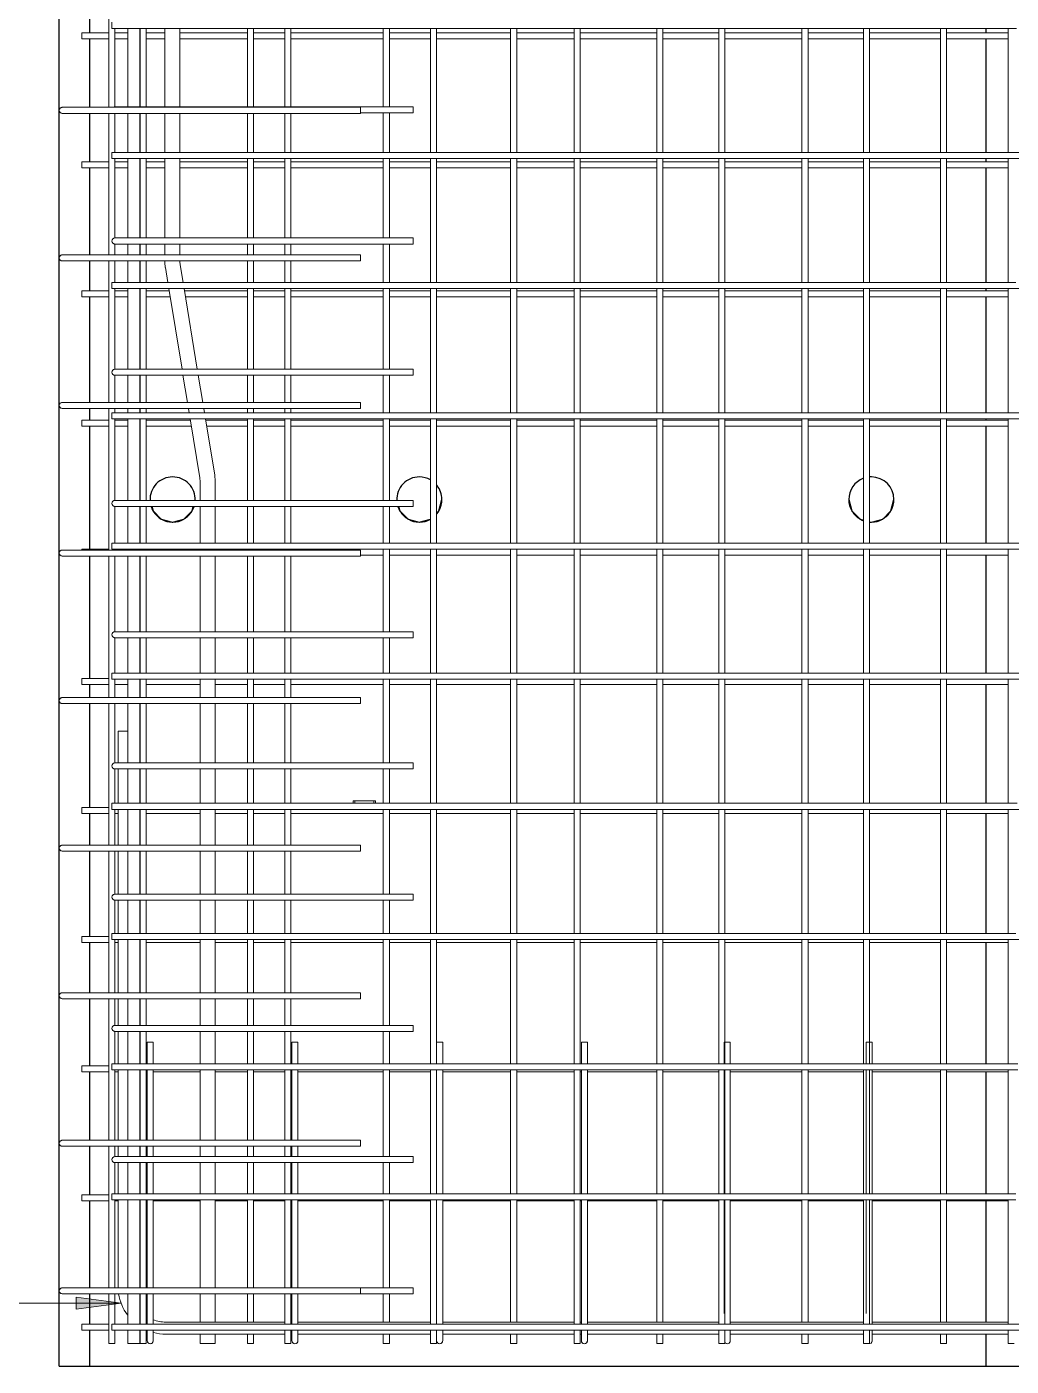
# Model space of a CAD drawing. Header units: millimetres. Extents: x 12965 to 23528, y -2876 to 5874.
# Drawn here: x 16092 to 17398, y -1395 to 382 of the extents above; entities that cross this region are included whole.
import ezdxf

# ---------------------------------------------------------------- set-up
doc = ezdxf.new("R2010")
doc.units = ezdxf.units.MM
for name, color, linetype, lineweight in [('A-GENM', 13, 'Continuous', 18), ('A-WALL', 113, 'Continuous', 25), ('S-RBAR', 171, 'Continuous', 18), ('S-RBAR-IDEN', 171, 'Continuous', 9)]:
    doc.layers.add(name, color=color, linetype=linetype, lineweight=lineweight)

# ---------------------------------------------------------------- blocks, each defined once
blk = doc.blocks.new('RR spread anchor face based - RR-SA-2_5-200-1726821-Elevation Front 1')
at = {"layer": 'A-GENM'}
for p, q in [((16524.6, -645), (16527.1, -645)), ((16524.6, -648.1), (16524.6, -645)), ((16527.1, -645), (16552.1, -645)), ((16527.1, -645), (16527.1, -648.1)), ((16552.1, -645), (16554.6, -645)), ((16552.1, -645), (16552.1, -648.1)), ((16554.6, -645), (16554.6, -648.1))]:
    blk.add_line(p, q, dxfattribs=at)

msp = doc.modelspace()

# ---------------------------------------------------------------- hatches: boundary and pattern name
at = {"layer": 'S-RBAR-IDEN'}
msp.add_hatch(color=256, dxfattribs=at).paths.add_polyline_path([(16217, -1311.5), (16157, -1303.6), (16157, -1319.4)])

# ---------------------------------------------------------------- linework, layer by layer
at = {"layer": 'A-WALL'}
for p, q in [((16134.6, -1395), (16134.6, 3060)), ((16174.6, 463.2), (16174.6, 374.4)), ((17364.6, 380.2), (17364.6, 374.4)), ((16174.6, 366.4), (16174.6, 275.4)), ((17364.6, 366.4), (17364.6, 215.5)), ((16174.6, 267.4), (16174.6, 203.1)), ((17364.6, 207.5), (17364.6, 203.1)), ((16174.6, 195.1), (16174.6, 79.6)), ((17364.6, 195.1), (17364.6, 42.8)), ((16174.6, 71.6), (16174.6, 31.8)), ((16174.6, 23.8), (16174.6, -116.2)), ((17364.6, 34.8), (17364.6, 31.8)), ((17364.6, 23.8), (17364.6, -129.9)), ((16174.6, -124.2), (16174.6, -139.6)), ((17364.6, -137.9), (17364.6, -139.6)), ((16174.6, -147.6), (16174.6, -310.9)), ((17364.6, -147.6), (17364.6, -302.7)), ((16255.2, -245.4), (16255.4, -246.2)), ((16314.7, -246.2), (16315, -245.4)), ((16582.7, -245.4), (16582.9, -246.2)), ((16612.6, -275), (16627.6, -271)), ((17210.2, -274.4), (17212.6, -275)), ((17364.6, -318.9), (17364.6, -475.4)), ((16174.6, -320), (16174.6, -482.3)), ((16174.6, -490.3), (16174.6, -507.8)), ((17364.6, -490.3), (17364.6, -648.1)), ((16174.6, -516.2), (16174.6, -653.6)), ((16174.6, -661.6), (16174.6, -703.6)), ((17364.6, -661.6), (17364.6, -820.8)), ((16174.6, -711.6), (16174.6, -825)), ((16174.6, -833), (16174.6, -899.4)), ((17364.6, -833), (17364.6, -993.6)), ((16174.6, -907.4), (16174.6, -996.3)), ((16174.6, -1004.3), (16174.6, -1095.2)), ((17364.6, -1004.3), (17364.6, -1166.3)), ((16174.6, -1103.2), (16174.6, -1167.7)), ((16174.6, -1175.7), (16174.6, -1291)), ((17364.6, -1175.7), (17364.6, -1336.5)), ((16174.6, -1299), (16174.6, -1339)), ((16174.6, -1347), (16174.6, -1395)), ((17364.6, -1352.5), (17364.6, -1395)), ((16134.6, -1395), (18290.1, -1395))]:
    msp.add_line(p, q, dxfattribs=at)
at = {"layer": 'A-WALL', "flags": 128}
for points in [[(16635.6, -263), (16638.6, -259.9), (16642.6, -245)], [(17182.6, -245), (17186.6, -260), (17197.6, -271), (17202.2, -272.2)], [(17212.6, -275), (17227.6, -271), (17238.6, -259.9), (17242.6, -245)], [(16257.6, -254.2), (16259.1, -260), (16270.1, -271), (16285.1, -275)], [(16285.1, -275), (16300.1, -271), (16311.1, -259.9), (16312.6, -254.2)], [(16585.1, -254.2), (16586.6, -260), (16597.6, -271), (16612.6, -275)]]:
    msp.add_lwpolyline(points, dxfattribs=at)
at = {"layer": 'A-WALL'}
for centre, start, end in [((16285.1, -245), 90, 182.4078), ((16285.1, -245), 357.5922, 90), ((16612.6, -245), 90, 182.4078), ((16612.6, -245), 60.0136, 90), ((16612.6, -245), 0, 39.3989), ((17212.6, -245), 110.4693, 180), ((17212.6, -245), 90, 94.6417), ((17212.6, -245), 360, 90), ((16612.6, -245), 330.719, 359.5722), ((17212.6, -245), 180.4246, 209.7233), ((17212.6, -245), 330.719, 359.5722), ((16285.1, -245), 198.0719, 209.7233), ((16285.1, -245), 210.813, 239.6231), ((16285.1, -245), 300.812, 329.6241), ((16285.1, -245), 330.719, 341.9281), ((16612.6, -245), 198.0719, 209.7233), ((16612.6, -245), 210.813, 239.6231), ((16612.6, -245), 320.6011, 329.6241), ((17212.6, -245), 210.813, 239.6231), ((17212.6, -245), 300.812, 329.6241), ((16285.1, -245), 241.0171, 269.268), ((16285.1, -245), 270.7209, 299.4239), ((16612.6, -245), 241.0171, 269.268), ((16612.6, -245), 270.7209, 299.4239), ((17212.6, -245), 241.0171, 249.5307), ((17212.6, -245), 265.3583, 269.268), ((17212.6, -245), 270.7209, 299.4239)]:
    msp.add_arc(centre, 30, start, end, dxfattribs=at)
at = {"layer": 'S-RBAR'}
for p, q in [((16200.6, 275.4), (16200.6, 463.2)), ((16164.6, 374.4), (16200.6, 374.4)), ((16164.6, 366.4), (16164.6, 374.4)), ((16204.6, 380.2), (16204.6, 388.2)), ((16204.6, 380.2), (17405.4, 380.2)), ((16208.6, 276.1), (16208.6, 380.2)), ((16208.6, 374.4), (16225.6, 374.4)), ((16225.6, 276.1), (16225.6, 380.2)), ((16241.6, 276.1), (16241.6, 380.2)), ((16241.9, 276.1), (16241.9, 380.2)), ((16249.9, 276.1), (16249.9, 380.2)), ((16249.9, 374.4), (16274.6, 374.4)), ((16274.6, 276.1), (16274.6, 380.2)), ((16294.6, 276.1), (16294.6, 380.2)), ((16294.6, 374.4), (16384.6, 374.4)), ((16384.6, 276.1), (16384.6, 380.2)), ((16392.6, 276.1), (16392.6, 380.2)), ((16392.6, 374.4), (16433.9, 374.4)), ((16433.9, 276.1), (16433.9, 380.2)), ((16441.9, 276.1), (16441.9, 380.2)), ((16441.9, 374.4), (16564.8, 374.4)), ((16564.8, 276.1), (16564.8, 380.2)), ((16572.8, 276.1), (16572.8, 380.2)), ((16572.8, 374.4), (16627.6, 374.4)), ((16627.6, 215.5), (16627.6, 380.2)), ((16635.6, 215.5), (16635.6, 380.2)), ((16635.6, 374.4), (16733.8, 374.4)), ((16733.8, 215.5), (16733.8, 380.2)), ((16741.8, 215.5), (16741.8, 380.2)), ((16741.8, 374.4), (16818.1, 374.4)), ((16818.1, 215.5), (16818.1, 380.2)), ((16826.1, 215.5), (16826.1, 380.2)), ((16826.1, 374.4), (16927.8, 374.4)), ((16927.8, 215.5), (16927.8, 380.2)), ((16935.8, 215.5), (16935.8, 380.2)), ((16935.8, 374.4), (17010.1, 374.4)), ((17010.1, 215.5), (17010.1, 380.2)), ((17018.1, 215.5), (17018.1, 380.2)), ((17018.1, 374.4), (17120.5, 374.4)), ((17120.5, 215.5), (17120.5, 380.2)), ((17128.5, 215.5), (17128.5, 380.2)), ((17128.5, 374.4), (17202.2, 374.4)), ((17202.2, 215.5), (17202.2, 380.2)), ((17210.2, 215.5), (17210.2, 380.2)), ((17210.2, 374.4), (17304.4, 374.4)), ((17304.4, 215.5), (17304.4, 380.2)), ((17312.4, 215.5), (17312.4, 380.2)), ((17312.4, 374.4), (17394.2, 374.4)), ((17394.2, 215.5), (17394.2, 380.2)), ((16164.6, 366.4), (16200.6, 366.4)), ((16208.6, 366.4), (16225.6, 366.4)), ((16249.9, 366.4), (16274.6, 366.4)), ((16294.6, 366.4), (16384.6, 366.4)), ((16392.6, 366.4), (16433.9, 366.4)), ((16441.9, 366.4), (16564.8, 366.4)), ((16572.8, 366.4), (16627.6, 366.4)), ((16635.6, 366.4), (16733.8, 366.4)), ((16741.8, 366.4), (16818.1, 366.4)), ((16826.1, 366.4), (16927.8, 366.4)), ((16935.8, 366.4), (17010.1, 366.4)), ((17018.1, 366.4), (17120.5, 366.4)), ((17128.5, 366.4), (17202.2, 366.4)), ((17210.2, 366.4), (17304.4, 366.4)), ((17312.4, 366.4), (17394.2, 366.4)), ((16138.6, 275.4), (16158.6, 275.4)), ((16138.6, 267.4), (16158.6, 267.4)), ((16534.6, 275.4), (16158.6, 275.4)), ((16534.6, 267.4), (16158.6, 267.4)), ((16200.6, 79.6), (16200.6, 267.4)), ((16244.6, 276.1), (16208.6, 276.1)), ((16208.6, 215.5), (16208.6, 267.4)), ((16225.6, 215.5), (16225.6, 267.4)), ((16241.6, 215.5), (16241.6, 267.4)), ((16241.9, 215.5), (16241.9, 267.4)), ((16244.6, 276.1), (16604.6, 276.1)), ((16249.9, 215.5), (16249.9, 267.4)), ((16274.6, 215.5), (16274.6, 267.4)), ((16294.6, 215.5), (16294.6, 267.4)), ((16384.6, 215.5), (16384.6, 267.4)), ((16392.6, 215.5), (16392.6, 267.4)), ((16433.9, 215.5), (16433.9, 267.4)), ((16441.9, 215.5), (16441.9, 267.4)), ((16534.6, 275.4), (16534.6, 267.4)), ((16534.6, 268.1), (16604.6, 268.1)), ((16564.8, 215.5), (16564.8, 268.1)), ((16572.8, 215.5), (16572.8, 268.1)), ((16604.6, 268.1), (16604.6, 276.1)), ((16204.6, 215.5), (17426.2, 215.5)), ((16204.6, 207.5), (16204.6, 215.5)), ((16164.6, 203.1), (16200.6, 203.1)), ((16164.6, 195.1), (16164.6, 203.1)), ((16204.6, 207.5), (17426.2, 207.5)), ((16208.6, 102), (16208.6, 207.5)), ((16208.6, 203.1), (16225.6, 203.1)), ((16225.6, 102), (16225.6, 207.5)), ((16241.6, 102), (16241.6, 207.5)), ((16241.9, 102), (16241.9, 207.5)), ((16249.9, 102), (16249.9, 207.5)), ((16249.9, 203.1), (16274.6, 203.1)), ((16274.6, 102), (16274.6, 207.5)), ((16294.6, 102), (16294.6, 207.5)), ((16294.6, 203.1), (16384.6, 203.1)), ((16384.6, 102), (16384.6, 207.5)), ((16392.6, 102), (16392.6, 207.5)), ((16392.6, 203.1), (16433.9, 203.1)), ((16433.9, 102), (16433.9, 207.5)), ((16441.9, 102), (16441.9, 207.5)), ((16441.9, 203.1), (16564.8, 203.1)), ((16564.8, 102), (16564.8, 207.5)), ((16572.8, 102), (16572.8, 207.5)), ((16572.8, 203.1), (16627.6, 203.1)), ((16627.6, 42.8), (16627.6, 207.5)), ((16635.6, 42.8), (16635.6, 207.5)), ((16635.6, 203.1), (16733.8, 203.1)), ((16733.8, 42.8), (16733.8, 207.5)), ((16741.8, 42.8), (16741.8, 207.5)), ((16741.8, 203.1), (16818.1, 203.1)), ((16818.1, 42.8), (16818.1, 207.5)), ((16826.1, 42.8), (16826.1, 207.5)), ((16826.1, 203.1), (16927.8, 203.1)), ((16927.8, 42.8), (16927.8, 207.5)), ((16935.8, 42.8), (16935.8, 207.5)), ((16935.8, 203.1), (17010.1, 203.1)), ((17010.1, 42.8), (17010.1, 207.5)), ((17018.1, 42.8), (17018.1, 207.5)), ((17018.1, 203.1), (17120.5, 203.1)), ((17120.5, 42.8), (17120.5, 207.5)), ((17128.5, 42.8), (17128.5, 207.5)), ((17128.5, 203.1), (17202.2, 203.1)), ((17202.2, 42.8), (17202.2, 207.5)), ((17210.2, 42.8), (17210.2, 207.5)), ((17210.2, 203.1), (17304.4, 203.1)), ((17304.4, 42.8), (17304.4, 207.5)), ((17312.4, 42.8), (17312.4, 207.5)), ((17312.4, 203.1), (17394.2, 203.1)), ((17394.2, 42.8), (17394.2, 207.5)), ((16164.6, 195.1), (16200.6, 195.1)), ((16208.6, 195.1), (16225.6, 195.1)), ((16249.9, 195.1), (16274.6, 195.1)), ((16294.6, 195.1), (16384.6, 195.1)), ((16392.6, 195.1), (16433.9, 195.1)), ((16441.9, 195.1), (16564.8, 195.1)), ((16572.8, 195.1), (16627.6, 195.1)), ((16635.6, 195.1), (16733.8, 195.1)), ((16741.8, 195.1), (16818.1, 195.1)), ((16826.1, 195.1), (16927.8, 195.1)), ((16935.8, 195.1), (17010.1, 195.1)), ((17018.1, 195.1), (17120.5, 195.1)), ((17128.5, 195.1), (17202.2, 195.1)), ((17210.2, 195.1), (17304.4, 195.1)), ((17312.4, 195.1), (17394.2, 195.1)), ((16244.6, 102), (16208.6, 102)), ((16208.6, 79.6), (16208.6, 94)), ((16244.6, 94), (16208.6, 94)), ((16225.6, 79.6), (16225.6, 94)), ((16241.6, 79.6), (16241.6, 94)), ((16241.9, 79.6), (16241.9, 94)), ((16244.6, 102), (16604.6, 102)), ((16244.6, 94), (16604.6, 94)), ((16249.9, 79.6), (16249.9, 94)), ((16274.6, 79.6), (16274.6, 94)), ((16294.6, 79.6), (16294.6, 94)), ((16384.6, 79.6), (16384.6, 94)), ((16392.6, 79.6), (16392.6, 94)), ((16433.9, 79.6), (16433.9, 94)), ((16441.9, 79.6), (16441.9, 94)), ((16564.8, 42.8), (16564.8, 94)), ((16572.8, 42.8), (16572.8, 94)), ((16604.6, 94), (16604.6, 102)), ((16138.6, 79.6), (16158.6, 79.6)), ((16138.6, 71.6), (16158.6, 71.6)), ((16534.6, 79.6), (16158.6, 79.6)), ((16534.6, 71.6), (16158.6, 71.6)), ((16200.6, -116.2), (16200.6, 71.6)), ((16208.6, 42.8), (16208.6, 71.6)), ((16225.6, 42.8), (16225.6, 71.6)), ((16241.6, 42.8), (16241.6, 71.6)), ((16241.9, 42.8), (16241.9, 71.6)), ((16249.9, 42.8), (16249.9, 71.6)), ((16384.6, 42.8), (16384.6, 71.6)), ((16392.6, 42.8), (16392.6, 71.6)), ((16433.9, 42.8), (16433.9, 71.6)), ((16441.9, 42.8), (16441.9, 71.6)), ((16534.6, 79.6), (16534.6, 71.6)), ((16278.8, 42.8), (16275.5, 63)), ((16299.1, 42.8), (16295.2, 66.3)), ((16204.6, 42.8), (17404.3, 42.8)), ((16204.6, 34.8), (16204.6, 42.8)), ((16164.6, 31.8), (16200.6, 31.8)), ((16164.6, 23.8), (16164.6, 31.8)), ((16164.6, 23.8), (16200.6, 23.8)), ((16204.6, 34.8), (17426.2, 34.8)), ((16208.6, -72.1), (16208.6, 34.8)), ((16208.6, 31.8), (16225.6, 31.8)), ((16208.6, 23.8), (16225.6, 23.8)), ((16225.6, -72.1), (16225.6, 34.8)), ((16241.6, -72.1), (16241.6, 34.8)), ((16241.9, -72.1), (16241.9, 34.8)), ((16249.9, -72.1), (16249.9, 34.8)), ((16249.9, 31.8), (16280.6, 31.8)), ((16249.9, 23.8), (16281.9, 23.8)), ((16297.6, -72.1), (16280.1, 34.8)), ((16317.9, -72.1), (16300.4, 34.8)), ((16300.9, 31.8), (16384.6, 31.8)), ((16302.2, 23.8), (16384.6, 23.8)), ((16384.6, -72.1), (16384.6, 34.8)), ((16392.6, -72.1), (16392.6, 34.8)), ((16392.6, 31.8), (16433.9, 31.8)), ((16392.6, 23.8), (16433.9, 23.8)), ((16433.9, -72.1), (16433.9, 34.8)), ((16441.9, -72.1), (16441.9, 34.8)), ((16441.9, 31.8), (16564.8, 31.8)), ((16441.9, 23.8), (16564.8, 23.8)), ((16564.8, -72.1), (16564.8, 34.8)), ((16572.8, -72.1), (16572.8, 34.8)), ((16572.8, 31.8), (16627.6, 31.8)), ((16572.8, 23.8), (16627.6, 23.8)), ((16627.6, -129.9), (16627.6, 34.8)), ((16635.6, -129.9), (16635.6, 34.8)), ((16635.6, 31.8), (16733.8, 31.8)), ((16635.6, 23.8), (16733.8, 23.8)), ((16733.8, -129.9), (16733.8, 34.8)), ((16741.8, -129.9), (16741.8, 34.8)), ((16741.8, 31.8), (16818.1, 31.8)), ((16741.8, 23.8), (16818.1, 23.8)), ((16818.1, -129.9), (16818.1, 34.8)), ((16826.1, -129.9), (16826.1, 34.8)), ((16826.1, 31.8), (16927.8, 31.8)), ((16826.1, 23.8), (16927.8, 23.8)), ((16927.8, -129.9), (16927.8, 34.8)), ((16935.8, -129.9), (16935.8, 34.8)), ((16935.8, 31.8), (17010.1, 31.8)), ((16935.8, 23.8), (17010.1, 23.8)), ((17010.1, -129.9), (17010.1, 34.8)), ((17018.1, -129.9), (17018.1, 34.8)), ((17018.1, 31.8), (17120.5, 31.8)), ((17018.1, 23.8), (17120.5, 23.8)), ((17120.5, -129.9), (17120.5, 34.8)), ((17128.5, -129.9), (17128.5, 34.8)), ((17128.5, 31.8), (17202.2, 31.8)), ((17128.5, 23.8), (17202.2, 23.8)), ((17202.2, -129.9), (17202.2, 34.8)), ((17210.2, -129.9), (17210.2, 34.8)), ((17210.2, 31.8), (17304.4, 31.8)), ((17210.2, 23.8), (17304.4, 23.8)), ((17304.4, -129.9), (17304.4, 34.8)), ((17312.4, -129.9), (17312.4, 34.8)), ((17312.4, 31.8), (17394.2, 31.8)), ((17312.4, 23.8), (17394.2, 23.8)), ((17394.2, -129.9), (17394.2, 34.8)), ((16244.6, -72.1), (16208.6, -72.1)), ((16208.6, -116.2), (16208.6, -80.1)), ((16244.6, -80.1), (16208.6, -80.1)), ((16225.6, -116.2), (16225.6, -80.1)), ((16241.6, -116.2), (16241.6, -80.1)), ((16241.9, -116.2), (16241.9, -80.1)), ((16244.6, -72.1), (16604.6, -72.1)), ((16244.6, -80.1), (16604.6, -80.1)), ((16249.9, -116.2), (16249.9, -80.1)), ((16304.9, -116.2), (16298.9, -80.1)), ((16325.1, -116.2), (16319.2, -80.1)), ((16384.6, -116.2), (16384.6, -80.1)), ((16392.6, -116.2), (16392.6, -80.1)), ((16433.9, -116.2), (16433.9, -80.1)), ((16441.9, -116.2), (16441.9, -80.1)), ((16564.8, -129.9), (16564.8, -80.1)), ((16572.8, -129.9), (16572.8, -80.1)), ((16604.6, -80.1), (16604.6, -72.1)), ((16138.6, -116.2), (16158.6, -116.2)), ((16138.6, -124.2), (16158.6, -124.2)), ((16534.6, -116.2), (16158.6, -116.2)), ((16534.6, -124.2), (16158.6, -124.2)), ((16200.6, -311.9), (16200.6, -124.2)), ((16208.6, -129.9), (16208.6, -124.2)), ((16225.6, -129.9), (16225.6, -124.2)), ((16241.6, -129.9), (16241.6, -124.2)), ((16241.9, -129.9), (16241.9, -124.2)), ((16249.9, -129.9), (16249.9, -124.2)), ((16307.1, -129.9), (16306.2, -124.2)), ((16327.4, -129.9), (16326.4, -124.2)), ((16384.6, -129.9), (16384.6, -124.2)), ((16392.6, -129.9), (16392.6, -124.2)), ((16433.9, -129.9), (16433.9, -124.2)), ((16441.9, -129.9), (16441.9, -124.2)), ((16534.6, -116.2), (16534.6, -124.2)), ((16164.6, -139.6), (16200.6, -139.6)), ((16164.6, -147.6), (16164.6, -139.6)), ((16204.6, -129.9), (17426.2, -129.9)), ((16204.6, -137.9), (16204.6, -129.9)), ((16204.6, -137.9), (17426.2, -137.9)), ((16208.6, -246.2), (16208.6, -137.9)), ((16208.6, -139.6), (16225.6, -139.6)), ((16225.6, -246.2), (16225.6, -137.9)), ((16241.6, -246.2), (16241.6, -137.9)), ((16241.9, -246.2), (16241.9, -137.9)), ((16249.9, -246.2), (16249.9, -137.9)), ((16249.9, -139.6), (16308.7, -139.6)), ((16321.2, -216.1), (16308.4, -137.9)), ((16341, -212.8), (16328.7, -137.9)), ((16329, -139.6), (16384.6, -139.6)), ((16384.6, -246.2), (16384.6, -137.9)), ((16392.6, -246.2), (16392.6, -137.9)), ((16392.6, -139.6), (16433.9, -139.6)), ((16433.9, -246.2), (16433.9, -137.9)), ((16441.9, -246.2), (16441.9, -137.9)), ((16441.9, -139.6), (16564.8, -139.6)), ((16564.8, -246.2), (16564.8, -137.9)), ((16572.8, -246.2), (16572.8, -137.9)), ((16572.8, -139.6), (16627.6, -139.6)), ((16627.6, -302.7), (16627.6, -137.9)), ((16635.6, -302.7), (16635.6, -137.9)), ((16635.6, -139.6), (16733.8, -139.6)), ((16733.8, -302.7), (16733.8, -137.9)), ((16741.8, -302.7), (16741.8, -137.9)), ((16741.8, -139.6), (16818.1, -139.6)), ((16818.1, -302.7), (16818.1, -137.9)), ((16826.1, -302.7), (16826.1, -137.9)), ((16826.1, -139.6), (16927.8, -139.6)), ((16927.8, -302.7), (16927.8, -137.9)), ((16935.8, -302.7), (16935.8, -137.9)), ((16935.8, -139.6), (17010.1, -139.6)), ((17010.1, -302.7), (17010.1, -137.9)), ((17018.1, -302.7), (17018.1, -137.9)), ((17018.1, -139.6), (17120.5, -139.6)), ((17120.5, -302.7), (17120.5, -137.9)), ((17128.5, -302.7), (17128.5, -137.9)), ((17128.5, -139.6), (17202.2, -139.6)), ((17202.2, -302.7), (17202.2, -137.9)), ((17210.2, -302.7), (17210.2, -137.9)), ((17210.2, -139.6), (17304.4, -139.6)), ((17304.4, -302.7), (17304.4, -137.9)), ((17312.4, -302.7), (17312.4, -137.9)), ((17312.4, -139.6), (17394.2, -139.6)), ((17394.2, -302.7), (17394.2, -137.9)), ((16164.6, -147.6), (16200.6, -147.6)), ((16208.6, -147.6), (16225.6, -147.6)), ((16249.9, -147.6), (16310, -147.6)), ((16330.3, -147.6), (16384.6, -147.6)), ((16392.6, -147.6), (16433.9, -147.6)), ((16441.9, -147.6), (16564.8, -147.6)), ((16572.8, -147.6), (16627.6, -147.6)), ((16635.6, -147.6), (16733.8, -147.6)), ((16741.8, -147.6), (16818.1, -147.6)), ((16826.1, -147.6), (16927.8, -147.6)), ((16935.8, -147.6), (17010.1, -147.6)), ((17018.1, -147.6), (17120.5, -147.6)), ((17128.5, -147.6), (17202.2, -147.6)), ((17210.2, -147.6), (17304.4, -147.6)), ((17312.4, -147.6), (17394.2, -147.6)), ((16321.8, -246.2), (16321.8, -223.3)), ((16341.8, -246.2), (16341.8, -223.3)), ((16244.6, -246.2), (16208.6, -246.2)), ((16244.6, -246.2), (16604.6, -246.2)), ((16604.6, -254.2), (16604.6, -246.2)), ((16208.6, -302.7), (16208.6, -254.2)), ((16244.6, -254.2), (16208.6, -254.2)), ((16225.6, -302.7), (16225.6, -254.2)), ((16241.6, -302.7), (16241.6, -254.2)), ((16241.9, -302.7), (16241.9, -254.2)), ((16244.6, -254.2), (16604.6, -254.2)), ((16249.9, -302.7), (16249.9, -254.2)), ((16321.8, -302.7), (16321.8, -254.2)), ((16341.8, -302.7), (16341.8, -254.2)), ((16384.6, -302.7), (16384.6, -254.2)), ((16392.6, -302.7), (16392.6, -254.2)), ((16433.9, -302.7), (16433.9, -254.2)), ((16441.9, -302.7), (16441.9, -254.2)), ((16564.8, -302.7), (16564.8, -254.2)), ((16572.8, -302.7), (16572.8, -254.2)), ((16138.6, -312), (16158.6, -312)), ((16534.6, -312), (16158.6, -312)), ((16164.6, -310.9), (16200.6, -310.9)), ((16164.6, -311.9), (16164.6, -310.9)), ((16204.6, -302.7), (17426.2, -302.7)), ((16204.6, -310.7), (16204.6, -302.7)), ((16204.6, -310.7), (17426.2, -310.7)), ((16208.6, -311.9), (16208.6, -310.7)), ((16208.6, -310.9), (16225.6, -310.9)), ((16225.6, -311.9), (16225.6, -310.7)), ((16241.6, -311.9), (16241.6, -310.7)), ((16241.9, -311.9), (16241.9, -310.7)), ((16249.9, -311.9), (16249.9, -310.7)), ((16249.9, -310.9), (16321.8, -310.9)), ((16321.8, -311.9), (16321.8, -310.7)), ((16341.8, -312), (16341.8, -310.7)), ((16341.8, -310.9), (16384.6, -310.9)), ((16384.6, -312), (16384.6, -310.7)), ((16392.6, -312), (16392.6, -310.7)), ((16392.6, -310.9), (16433.9, -310.9)), ((16433.9, -312), (16433.9, -310.7)), ((16441.9, -312), (16441.9, -310.7)), ((16441.9, -310.9), (16564.8, -310.9)), ((16534.6, -312), (16534.6, -320)), ((16534.6, -318.9), (16564.8, -318.9)), ((16564.8, -420.4), (16564.8, -310.7)), ((16572.8, -420.4), (16572.8, -310.7)), ((16572.8, -310.9), (16627.6, -310.9)), ((16572.8, -318.9), (16627.6, -318.9)), ((16627.6, -475.4), (16627.6, -310.7)), ((16635.6, -475.4), (16635.6, -310.7)), ((16635.6, -310.9), (16733.8, -310.9)), ((16635.6, -318.9), (16733.8, -318.9)), ((16733.8, -475.4), (16733.8, -310.7)), ((16741.8, -475.4), (16741.8, -310.7)), ((16741.8, -310.9), (16818.1, -310.9)), ((16741.8, -318.9), (16818.1, -318.9)), ((16818.1, -475.4), (16818.1, -310.7)), ((16826.1, -475.4), (16826.1, -310.7)), ((16826.1, -310.9), (16927.8, -310.9)), ((16826.1, -318.9), (16927.8, -318.9)), ((16927.8, -475.4), (16927.8, -310.7)), ((16935.8, -475.4), (16935.8, -310.7)), ((16935.8, -310.9), (17010.1, -310.9)), ((16935.8, -318.9), (17010.1, -318.9)), ((17010.1, -475.4), (17010.1, -310.7)), ((17018.1, -475.4), (17018.1, -310.7)), ((17018.1, -310.9), (17120.5, -310.9)), ((17018.1, -318.9), (17120.5, -318.9)), ((17120.5, -475.4), (17120.5, -310.7)), ((17128.5, -475.4), (17128.5, -310.7)), ((17128.5, -310.9), (17202.2, -310.9)), ((17128.5, -318.9), (17202.2, -318.9)), ((17202.2, -475.4), (17202.2, -310.7)), ((17210.2, -475.4), (17210.2, -310.7)), ((17210.2, -310.9), (17304.4, -310.9)), ((17210.2, -318.9), (17304.4, -318.9)), ((17304.4, -475.4), (17304.4, -310.7)), ((17312.4, -475.4), (17312.4, -310.7)), ((17312.4, -310.9), (17394.2, -310.9)), ((17312.4, -318.9), (17394.2, -318.9)), ((17394.2, -475.4), (17394.2, -310.7)), ((16138.6, -320), (16158.6, -320)), ((16534.6, -320), (16158.6, -320)), ((16200.6, -507.8), (16200.6, -320)), ((16208.6, -420.4), (16208.6, -320)), ((16225.6, -420.4), (16225.6, -320)), ((16241.6, -420.4), (16241.6, -320)), ((16241.9, -420.4), (16241.9, -320)), ((16249.9, -420.4), (16249.9, -320)), ((16321.8, -420.4), (16321.8, -320)), ((16341.8, -420.4), (16341.8, -320)), ((16384.6, -420.4), (16384.6, -320)), ((16392.6, -420.4), (16392.6, -320)), ((16433.9, -420.4), (16433.9, -320)), ((16441.9, -420.4), (16441.9, -320)), ((16244.6, -420.4), (16208.6, -420.4)), ((16244.6, -420.4), (16604.6, -420.4)), ((16604.6, -428.4), (16604.6, -420.4)), ((16208.6, -475.4), (16208.6, -428.4)), ((16244.6, -428.4), (16208.6, -428.4)), ((16225.6, -475.4), (16225.6, -428.4)), ((16241.6, -475.4), (16241.6, -428.4)), ((16241.9, -475.4), (16241.9, -428.4)), ((16244.6, -428.4), (16604.6, -428.4)), ((16249.9, -475.4), (16249.9, -428.4)), ((16321.8, -475.4), (16321.8, -428.4)), ((16341.8, -475.4), (16341.8, -428.4)), ((16384.6, -475.4), (16384.6, -428.4)), ((16392.6, -475.4), (16392.6, -428.4)), ((16433.9, -475.4), (16433.9, -428.4)), ((16441.9, -475.4), (16441.9, -428.4)), ((16564.8, -475.4), (16564.8, -428.4)), ((16572.8, -475.4), (16572.8, -428.4)), ((16204.6, -475.4), (17426.2, -475.4)), ((16204.6, -483.4), (16204.6, -475.4)), ((16164.6, -482.3), (16200.6, -482.3)), ((16164.6, -490.3), (16164.6, -482.3)), ((16164.6, -490.3), (16200.6, -490.3)), ((16204.6, -483.4), (17426.2, -483.4)), ((16208.6, -507.8), (16208.6, -483.4)), ((16208.6, -490.3), (16225.6, -490.3)), ((16225.6, -507.8), (16225.6, -483.4)), ((16241.6, -507.8), (16241.6, -483.4)), ((16241.9, -507.8), (16241.9, -483.4)), ((16249.9, -507.8), (16249.9, -483.4)), ((16249.9, -490.3), (16321.8, -490.3)), ((16321.8, -507.8), (16321.8, -483.4)), ((16341.8, -507.8), (16341.8, -483.4)), ((16341.8, -490.3), (16384.6, -490.3)), ((16384.6, -507.8), (16384.6, -483.4)), ((16392.6, -507.8), (16392.6, -483.4)), ((16392.6, -490.3), (16433.9, -490.3)), ((16433.9, -507.8), (16433.9, -483.4)), ((16441.9, -507.8), (16441.9, -483.4)), ((16441.9, -490.3), (16564.8, -490.3)), ((16564.8, -594.5), (16564.8, -483.4)), ((16572.8, -594.5), (16572.8, -483.4)), ((16572.8, -490.3), (16627.6, -490.3)), ((16627.6, -648.1), (16627.6, -483.4)), ((16635.6, -648.1), (16635.6, -483.4)), ((16635.6, -490.3), (16733.8, -490.3)), ((16733.8, -648.1), (16733.8, -483.4)), ((16741.8, -648.1), (16741.8, -483.4)), ((16741.8, -490.3), (16818.1, -490.3)), ((16818.1, -648.1), (16818.1, -483.4)), ((16826.1, -648.1), (16826.1, -483.4)), ((16826.1, -490.3), (16927.8, -490.3)), ((16927.8, -648.1), (16927.8, -483.4)), ((16935.8, -648.1), (16935.8, -483.4)), ((16935.8, -490.3), (17010.1, -490.3)), ((17010.1, -648.1), (17010.1, -483.4)), ((17018.1, -648.1), (17018.1, -483.4)), ((17018.1, -490.3), (17120.5, -490.3)), ((17120.5, -648.1), (17120.5, -483.4)), ((17128.5, -648.1), (17128.5, -483.4)), ((17128.5, -490.3), (17202.2, -490.3)), ((17202.2, -648.1), (17202.2, -483.4)), ((17210.2, -648.1), (17210.2, -483.4)), ((17210.2, -490.3), (17304.4, -490.3)), ((17304.4, -648.1), (17304.4, -483.4)), ((17312.4, -648.1), (17312.4, -483.4)), ((17312.4, -490.3), (17394.2, -490.3)), ((17394.2, -648.1), (17394.2, -483.4)), ((16138.6, -507.8), (16158.6, -507.8)), ((16534.6, -507.8), (16158.6, -507.8)), ((16534.6, -507.8), (16534.6, -515.8)), ((16138.6, -515.8), (16158.6, -515.8)), ((16534.6, -515.8), (16158.6, -515.8)), ((16200.6, -703.6), (16200.6, -516.2)), ((16208.6, -594.5), (16208.6, -516.2)), ((16225.6, -594.5), (16225.6, -516.2)), ((16241.6, -594.5), (16241.6, -515.8)), ((16241.9, -594.5), (16241.9, -515.8)), ((16249.9, -594.5), (16249.9, -515.8)), ((16321.8, -594.5), (16321.8, -515.8)), ((16341.8, -594.5), (16341.8, -515.8)), ((16384.6, -594.5), (16384.6, -515.8)), ((16392.6, -594.5), (16392.6, -515.8)), ((16433.9, -594.5), (16433.9, -515.8)), ((16441.9, -594.5), (16441.9, -515.8)), ((16212.7, -552.5), (16212.7, -594.5)), ((16212.7, -552.5), (16225.6, -552.5)), ((16244.6, -594.5), (16208.6, -594.5)), ((16208.6, -648.1), (16208.6, -602.5)), ((16244.6, -602.5), (16208.6, -602.5)), ((16212.7, -602.5), (16212.7, -648.1)), ((16225.6, -648.1), (16225.6, -602.5)), ((16241.6, -648.1), (16241.6, -602.5)), ((16241.9, -648.1), (16241.9, -602.5)), ((16244.6, -594.5), (16604.6, -594.5)), ((16244.6, -602.5), (16604.6, -602.5)), ((16249.9, -648.1), (16249.9, -602.5)), ((16321.8, -648.1), (16321.8, -602.5)), ((16341.8, -648.1), (16341.8, -602.5)), ((16384.6, -648.1), (16384.6, -602.5)), ((16392.6, -648.1), (16392.6, -602.5)), ((16433.9, -648.1), (16433.9, -602.5)), ((16441.9, -648.1), (16441.9, -602.5)), ((16564.8, -648.1), (16564.8, -602.5)), ((16572.8, -648.1), (16572.8, -602.5)), ((16604.6, -602.5), (16604.6, -594.5)), ((16164.6, -653.6), (16200.6, -653.6)), ((16164.6, -661.6), (16164.6, -653.6)), ((16204.6, -648.1), (17406.3, -648.1)), ((16204.6, -656.1), (16204.6, -648.1)), ((16204.6, -656.1), (17412.6, -656.1)), ((16208.6, -703.6), (16208.6, -656.1)), ((16212.7, -656.1), (16212.7, -703.6)), ((16225.6, -703.6), (16225.6, -656.1)), ((16241.6, -703.6), (16241.6, -656.1)), ((16241.9, -703.6), (16241.9, -656.1)), ((16249.9, -703.6), (16249.9, -656.1)), ((16321.8, -703.6), (16321.8, -656.1)), ((16341.8, -703.6), (16341.8, -656.1)), ((16384.6, -703.6), (16384.6, -656.1)), ((16392.6, -703.6), (16392.6, -656.1)), ((16433.9, -703.6), (16433.9, -656.1)), ((16441.9, -703.6), (16441.9, -656.1)), ((16564.8, -768.6), (16564.8, -656.1)), ((16572.8, -768.6), (16572.8, -656.1)), ((16627.6, -820.8), (16627.6, -656.1)), ((16635.6, -820.8), (16635.6, -656.1)), ((16733.8, -820.8), (16733.8, -656.1)), ((16741.8, -820.8), (16741.8, -656.1)), ((16818.1, -820.8), (16818.1, -656.1)), ((16826.1, -820.8), (16826.1, -656.1)), ((16927.8, -820.8), (16927.8, -656.1)), ((16935.8, -820.8), (16935.8, -656.1)), ((17010.1, -820.8), (17010.1, -656.1)), ((17018.1, -820.8), (17018.1, -656.1)), ((17120.5, -820.8), (17120.5, -656.1)), ((17128.5, -820.8), (17128.5, -656.1)), ((17202.2, -820.8), (17202.2, -656.1)), ((17210.2, -820.8), (17210.2, -656.1)), ((17304.4, -820.8), (17304.4, -656.1)), ((17312.4, -820.8), (17312.4, -656.1)), ((17394.2, -820.8), (17394.2, -656.1)), ((16164.6, -661.6), (16200.6, -661.6)), ((16208.6, -661.6), (16212.7, -661.6)), ((16249.9, -661.6), (16321.8, -661.6)), ((16341.8, -661.6), (16384.6, -661.6)), ((16392.6, -661.6), (16433.9, -661.6)), ((16441.9, -661.6), (16564.8, -661.6)), ((16572.8, -661.6), (16627.6, -661.6)), ((16635.6, -661.6), (16733.8, -661.6)), ((16741.8, -661.6), (16818.1, -661.6)), ((16826.1, -661.6), (16927.8, -661.6)), ((16935.8, -661.6), (17010.1, -661.6)), ((17018.1, -661.6), (17120.5, -661.6)), ((17128.5, -661.6), (17202.2, -661.6)), ((17210.2, -661.6), (17304.4, -661.6)), ((17312.4, -661.6), (17394.2, -661.6)), ((16138.6, -703.6), (16158.6, -703.6)), ((16534.6, -703.6), (16158.6, -703.6)), ((16534.6, -703.6), (16534.6, -711.6)), ((16138.6, -711.6), (16158.6, -711.6)), ((16534.6, -711.6), (16158.6, -711.6)), ((16200.6, -899.4), (16200.6, -711.6)), ((16208.6, -768.6), (16208.6, -711.6)), ((16212.7, -711.6), (16212.7, -768.6)), ((16225.6, -768.6), (16225.6, -711.6)), ((16241.6, -768.6), (16241.6, -711.6)), ((16241.9, -768.6), (16241.9, -711.6)), ((16249.9, -768.6), (16249.9, -711.6)), ((16321.8, -768.6), (16321.8, -711.6)), ((16341.8, -768.6), (16341.8, -711.6)), ((16384.6, -768.6), (16384.6, -711.6)), ((16392.6, -768.6), (16392.6, -711.6)), ((16433.9, -768.6), (16433.9, -711.6)), ((16441.9, -768.6), (16441.9, -711.6)), ((16244.6, -768.6), (16208.6, -768.6)), ((16208.6, -820.8), (16208.6, -776.6)), ((16244.6, -776.6), (16208.6, -776.6)), ((16212.7, -776.6), (16212.7, -820.8)), ((16225.6, -820.8), (16225.6, -776.6)), ((16241.6, -820.8), (16241.6, -776.6)), ((16241.9, -820.8), (16241.9, -776.6)), ((16244.6, -768.6), (16604.6, -768.6)), ((16244.6, -776.6), (16604.6, -776.6)), ((16249.9, -820.8), (16249.9, -776.6)), ((16321.8, -820.8), (16321.8, -776.6)), ((16341.8, -820.8), (16341.8, -776.6)), ((16384.6, -820.8), (16384.6, -776.6)), ((16392.6, -820.8), (16392.6, -776.6)), ((16433.9, -820.8), (16433.9, -776.6)), ((16441.9, -820.8), (16441.9, -776.6)), ((16564.8, -820.8), (16564.8, -776.6)), ((16572.8, -820.8), (16572.8, -776.6)), ((16604.6, -776.6), (16604.6, -768.6)), ((16164.6, -825), (16200.6, -825)), ((16164.6, -833), (16164.6, -825)), ((16164.6, -833), (16200.6, -833)), ((16204.6, -820.8), (17404.3, -820.8)), ((16204.6, -828.8), (16204.6, -820.8)), ((16204.6, -828.8), (17412.6, -828.8)), ((16208.6, -899.4), (16208.6, -828.8)), ((16208.6, -833), (16212.7, -833)), ((16212.7, -828.8), (16212.7, -899.4)), ((16225.6, -899.4), (16225.6, -828.8)), ((16241.6, -899.4), (16241.6, -828.8)), ((16241.9, -899.4), (16241.9, -828.8)), ((16249.9, -899.4), (16249.9, -828.8)), ((16249.9, -833), (16321.8, -833)), ((16321.8, -899.4), (16321.8, -828.8)), ((16341.8, -899.4), (16341.8, -828.8)), ((16341.8, -833), (16384.6, -833)), ((16384.6, -899.4), (16384.6, -828.8)), ((16392.6, -899.4), (16392.6, -828.8)), ((16392.6, -833), (16433.9, -833)), ((16433.9, -899.4), (16433.9, -828.8)), ((16441.9, -899.4), (16441.9, -828.8)), ((16441.9, -833), (16564.8, -833)), ((16564.8, -942.7), (16564.8, -828.8)), ((16572.8, -942.7), (16572.8, -828.8)), ((16572.8, -833), (16627.6, -833)), ((16627.6, -993.6), (16627.6, -828.8)), ((16635.6, -993.6), (16635.6, -828.8)), ((16635.6, -833), (16733.8, -833)), ((16733.8, -993.6), (16733.8, -828.8)), ((16741.8, -993.6), (16741.8, -828.8)), ((16741.8, -833), (16818.1, -833)), ((16818.1, -993.6), (16818.1, -828.8)), ((16826.1, -993.6), (16826.1, -828.8)), ((16826.1, -833), (16927.8, -833)), ((16927.8, -993.6), (16927.8, -828.8)), ((16935.8, -993.6), (16935.8, -828.8)), ((16935.8, -833), (17010.1, -833)), ((17010.1, -993.6), (17010.1, -828.8)), ((17018.1, -993.6), (17018.1, -828.8)), ((17018.1, -833), (17120.5, -833)), ((17120.5, -993.6), (17120.5, -828.8)), ((17128.5, -993.6), (17128.5, -828.8)), ((17128.5, -833), (17202.2, -833)), ((17202.2, -993.6), (17202.2, -828.8)), ((17210.2, -993.6), (17210.2, -828.8)), ((17210.2, -833), (17304.4, -833)), ((17304.4, -993.6), (17304.4, -828.8)), ((17312.4, -993.6), (17312.4, -828.8)), ((17312.4, -833), (17394.2, -833)), ((17394.2, -993.6), (17394.2, -828.8)), ((16138.6, -899.4), (16158.6, -899.4)), ((16534.6, -899.4), (16158.6, -899.4)), ((16534.6, -899.4), (16534.6, -907.4)), ((16138.6, -907.4), (16158.6, -907.4)), ((16534.6, -907.4), (16158.6, -907.4)), ((16200.6, -1095.2), (16200.6, -907.4)), ((16208.6, -942.7), (16208.6, -907.4)), ((16212.7, -907.4), (16212.7, -942.7)), ((16225.6, -942.7), (16225.6, -907.4)), ((16241.6, -942.7), (16241.6, -907.4)), ((16241.9, -942.7), (16241.9, -907.4)), ((16249.9, -942.7), (16249.9, -907.4)), ((16321.8, -942.7), (16321.8, -907.4)), ((16341.8, -942.7), (16341.8, -907.4)), ((16384.6, -942.7), (16384.6, -907.4)), ((16392.6, -942.7), (16392.6, -907.4)), ((16433.9, -942.7), (16433.9, -907.4)), ((16441.9, -942.7), (16441.9, -907.4)), ((16244.6, -942.7), (16208.6, -942.7)), ((16208.6, -993.6), (16208.6, -950.7)), ((16244.6, -950.7), (16208.6, -950.7)), ((16212.7, -950.7), (16212.7, -993.6)), ((16225.6, -993.6), (16225.6, -950.7)), ((16241.6, -993.6), (16241.6, -950.7)), ((16241.9, -993.6), (16241.9, -950.7)), ((16244.6, -942.7), (16604.6, -942.7)), ((16244.6, -950.7), (16604.6, -950.7)), ((16249.9, -993.6), (16249.9, -950.7)), ((16321.8, -993.6), (16321.8, -950.7)), ((16341.8, -993.6), (16341.8, -950.7)), ((16384.6, -993.6), (16384.6, -950.7)), ((16392.6, -993.6), (16392.6, -950.7)), ((16433.9, -993.6), (16433.9, -950.7)), ((16441.9, -993.6), (16441.9, -950.7)), ((16564.8, -993.6), (16564.8, -950.7)), ((16572.8, -993.6), (16572.8, -950.7)), ((16604.6, -950.7), (16604.6, -942.7)), ((16259.4, -965.1), (16251.4, -965.1)), ((16251.4, -993.6), (16251.4, -965.1)), ((16259.4, -993.6), (16259.4, -965.1)), ((16451.5, -965.1), (16443.5, -965.1)), ((16443.5, -993.6), (16443.5, -965.1)), ((16451.5, -993.6), (16451.5, -965.1)), ((16643.6, -965.1), (16635.6, -965.1)), ((16635.6, -993.6), (16635.6, -965.1)), ((16643.6, -993.6), (16643.6, -965.1)), ((16835.7, -965.1), (16827.7, -965.1)), ((16827.7, -993.6), (16827.7, -965.1)), ((16835.7, -993.6), (16835.7, -965.1)), ((17025.3, -965.1), (17017.3, -965.1)), ((17017.3, -993.6), (17017.3, -965.1)), ((17025.3, -993.6), (17025.3, -965.1)), ((17213.7, -965.1), (17205.7, -965.1)), ((17205.7, -993.6), (17205.7, -965.1)), ((17213.7, -993.6), (17213.7, -965.1)), ((16204.6, -993.6), (17406.8, -993.6)), ((16204.6, -1001.6), (16204.6, -993.6)), ((16164.6, -996.3), (16200.6, -996.3)), ((16164.6, -1004.3), (16164.6, -996.3)), ((16164.6, -1004.3), (16200.6, -1004.3)), ((16204.6, -1001.6), (17406.8, -1001.6)), ((16208.6, -1095.2), (16208.6, -1001.6)), ((16208.6, -1004.3), (16212.7, -1004.3)), ((16212.7, -1001.6), (16212.7, -1095.2)), ((16225.6, -1095.2), (16225.6, -1001.6)), ((16241.6, -1095.2), (16241.6, -1001.6)), ((16241.9, -1095.2), (16241.9, -1001.6)), ((16249.9, -1095.2), (16249.9, -1001.6)), ((16249.9, -1004.3), (16251.4, -1004.3)), ((16251.4, -1095.2), (16251.4, -1001.6)), ((16259.4, -1095.2), (16259.4, -1001.6)), ((16259.4, -1004.3), (16321.8, -1004.3)), ((16321.8, -1095.2), (16321.8, -1001.6)), ((16341.8, -1095.2), (16341.8, -1001.6)), ((16341.8, -1004.3), (16384.6, -1004.3)), ((16384.6, -1095.2), (16384.6, -1001.6)), ((16392.6, -1095.2), (16392.6, -1001.6)), ((16392.6, -1004.3), (16433.9, -1004.3)), ((16433.9, -1095.2), (16433.9, -1001.6)), ((16441.9, -1095.2), (16441.9, -1001.6)), ((16441.9, -1004.3), (16443.5, -1004.3)), ((16443.5, -1095.2), (16443.5, -1001.6)), ((16451.5, -1095.2), (16451.5, -1001.6)), ((16451.5, -1004.3), (16564.8, -1004.3)), ((16564.8, -1116.9), (16564.8, -1001.6)), ((16572.8, -1116.9), (16572.8, -1001.6)), ((16572.8, -1004.3), (16627.6, -1004.3)), ((16627.6, -1166.3), (16627.6, -1001.6)), ((16635.6, -1166.3), (16635.6, -1001.6)), ((16635.6, -1166.3), (16635.6, -1001.6)), ((16643.6, -1166.3), (16643.6, -1001.6)), ((16643.6, -1004.3), (16733.8, -1004.3)), ((16733.8, -1166.3), (16733.8, -1001.6)), ((16741.8, -1166.3), (16741.8, -1001.6)), ((16741.8, -1004.3), (16818.1, -1004.3)), ((16818.1, -1166.3), (16818.1, -1001.6)), ((16826.1, -1166.3), (16826.1, -1001.6)), ((16826.1, -1004.3), (16827.7, -1004.3)), ((16827.7, -1166.3), (16827.7, -1001.6)), ((16835.7, -1166.3), (16835.7, -1001.6)), ((16835.7, -1004.3), (16927.8, -1004.3)), ((16927.8, -1166.3), (16927.8, -1001.6)), ((16935.8, -1166.3), (16935.8, -1001.6)), ((16935.8, -1004.3), (17010.1, -1004.3)), ((17010.1, -1166.3), (17010.1, -1001.6)), ((17017.3, -1166.3), (17017.3, -1001.6)), ((17018.1, -1166.3), (17018.1, -1001.6)), ((17025.3, -1166.3), (17025.3, -1001.6)), ((17025.3, -1004.3), (17120.5, -1004.3)), ((17120.5, -1166.3), (17120.5, -1001.6)), ((17128.5, -1166.3), (17128.5, -1001.6)), ((17128.5, -1004.3), (17202.2, -1004.3)), ((17202.2, -1166.3), (17202.2, -1001.6)), ((17205.7, -1166.3), (17205.7, -1001.6)), ((17210.2, -1166.3), (17210.2, -1001.6)), ((17213.7, -1166.3), (17213.7, -1001.6)), ((17213.7, -1004.3), (17304.4, -1004.3)), ((17304.4, -1166.3), (17304.4, -1001.6)), ((17312.4, -1166.3), (17312.4, -1001.6)), ((17312.4, -1004.3), (17394.2, -1004.3)), ((17394.2, -1166.3), (17394.2, -1001.6)), ((16138.6, -1095.2), (16158.6, -1095.2)), ((16534.6, -1095.2), (16158.6, -1095.2)), ((16534.6, -1095.2), (16534.6, -1103.2)), ((16138.6, -1103.2), (16158.6, -1103.2)), ((16534.6, -1103.2), (16158.6, -1103.2)), ((16200.6, -1291), (16200.6, -1103.2)), ((16208.6, -1116.9), (16208.6, -1103.2)), ((16244.6, -1116.9), (16208.6, -1116.9)), ((16212.7, -1103.2), (16212.7, -1116.9)), ((16225.6, -1116.9), (16225.6, -1103.2)), ((16241.6, -1116.9), (16241.6, -1103.2)), ((16241.9, -1116.9), (16241.9, -1103.2)), ((16244.6, -1116.9), (16604.6, -1116.9)), ((16249.9, -1116.9), (16249.9, -1103.2)), ((16251.4, -1116.9), (16251.4, -1103.2)), ((16259.4, -1116.9), (16259.4, -1103.2)), ((16321.8, -1116.9), (16321.8, -1103.2)), ((16341.8, -1116.9), (16341.8, -1103.2)), ((16384.6, -1116.9), (16384.6, -1103.2)), ((16392.6, -1116.9), (16392.6, -1103.2)), ((16433.9, -1116.9), (16433.9, -1103.2)), ((16441.9, -1116.9), (16441.9, -1103.2)), ((16443.5, -1116.9), (16443.5, -1103.2)), ((16451.5, -1116.9), (16451.5, -1103.2)), ((16604.6, -1124.9), (16604.6, -1116.9)), ((16208.6, -1166.3), (16208.6, -1124.9)), ((16244.6, -1124.9), (16208.6, -1124.9)), ((16212.7, -1124.9), (16212.7, -1166.3)), ((16225.6, -1166.3), (16225.6, -1124.9)), ((16241.6, -1166.3), (16241.6, -1124.9)), ((16241.9, -1166.3), (16241.9, -1124.9)), ((16244.6, -1124.9), (16604.6, -1124.9)), ((16249.9, -1166.3), (16249.9, -1124.9)), ((16251.4, -1166.3), (16251.4, -1124.9)), ((16259.4, -1166.3), (16259.4, -1124.9)), ((16321.8, -1166.3), (16321.8, -1124.9)), ((16341.8, -1166.3), (16341.8, -1124.9)), ((16384.6, -1166.3), (16384.6, -1124.9)), ((16392.6, -1166.3), (16392.6, -1124.9)), ((16433.9, -1166.3), (16433.9, -1124.9)), ((16441.9, -1166.3), (16441.9, -1124.9)), ((16443.5, -1166.3), (16443.5, -1124.9)), ((16451.5, -1166.3), (16451.5, -1124.9)), ((16564.8, -1166.3), (16564.8, -1124.9)), ((16572.8, -1166.3), (16572.8, -1124.9)), ((16164.6, -1167.7), (16200.6, -1167.7)), ((16164.6, -1175.7), (16164.6, -1167.7)), ((16204.6, -1166.3), (17404.3, -1166.3)), ((16204.6, -1174.3), (16204.6, -1166.3)), ((16164.6, -1175.7), (16200.6, -1175.7)), ((16204.6, -1174.3), (17404.3, -1174.3)), ((16208.6, -1291), (16208.6, -1174.3)), ((16208.6, -1175.7), (16212.7, -1175.7)), ((16212.7, -1174.3), (16212.7, -1289)), ((16225.6, -1291), (16225.6, -1174.3)), ((16241.6, -1291), (16241.6, -1174.3)), ((16241.9, -1291), (16241.9, -1174.3)), ((16249.9, -1291), (16249.9, -1174.3)), ((16249.9, -1175.7), (16251.4, -1175.7)), ((16251.4, -1291), (16251.4, -1174.3)), ((16259.4, -1291), (16259.4, -1174.3)), ((16259.4, -1175.7), (16321.8, -1175.7)), ((16321.8, -1291), (16321.8, -1174.3)), ((16341.8, -1291), (16341.8, -1174.3)), ((16341.8, -1175.7), (16384.6, -1175.7)), ((16384.6, -1291), (16384.6, -1174.3)), ((16392.6, -1291), (16392.6, -1174.3)), ((16392.6, -1175.7), (16433.9, -1175.7)), ((16433.9, -1291), (16433.9, -1174.3)), ((16441.9, -1291), (16441.9, -1174.3)), ((16441.9, -1175.7), (16443.5, -1175.7)), ((16443.5, -1291), (16443.5, -1174.3)), ((16451.5, -1291), (16451.5, -1174.3)), ((16451.5, -1175.7), (16564.8, -1175.7)), ((16564.8, -1291), (16564.8, -1174.3)), ((16572.8, -1291), (16572.8, -1174.3)), ((16572.8, -1175.7), (16627.6, -1175.7)), ((16627.6, -1339), (16627.6, -1174.3)), ((16635.6, -1339), (16635.6, -1174.3)), ((16635.6, -1325.1), (16635.6, -1174.3)), ((16643.6, -1325.1), (16643.6, -1174.3)), ((16643.6, -1175.7), (16733.8, -1175.7)), ((16733.8, -1336.5), (16733.8, -1174.3)), ((16741.8, -1336.5), (16741.8, -1174.3)), ((16741.8, -1175.7), (16818.1, -1175.7)), ((16818.1, -1339), (16818.1, -1174.3)), ((16826.1, -1339), (16826.1, -1174.3)), ((16826.1, -1175.7), (16827.7, -1175.7)), ((16827.7, -1325.1), (16827.7, -1174.3)), ((16835.7, -1325.1), (16835.7, -1174.3)), ((16835.7, -1175.7), (16927.8, -1175.7)), ((16927.8, -1336.5), (16927.8, -1174.3)), ((16935.8, -1336.5), (16935.8, -1174.3)), ((16935.8, -1175.7), (17010.1, -1175.7)), ((17010.1, -1339), (17010.1, -1174.3)), ((17017.3, -1325.1), (17017.3, -1174.3)), ((17018.1, -1339), (17018.1, -1174.3)), ((17025.3, -1325.1), (17025.3, -1174.3)), ((17025.3, -1175.7), (17120.5, -1175.7)), ((17120.5, -1336.5), (17120.5, -1174.3)), ((17128.5, -1336.5), (17128.5, -1174.3)), ((17128.5, -1175.7), (17202.2, -1175.7)), ((17202.2, -1339), (17202.2, -1174.3)), ((17205.7, -1325.1), (17205.7, -1174.3)), ((17210.2, -1339), (17210.2, -1174.3)), ((17213.7, -1325.1), (17213.7, -1174.3)), ((17213.7, -1175.7), (17304.4, -1175.7)), ((17304.4, -1336.5), (17304.4, -1174.3)), ((17312.4, -1336.5), (17312.4, -1174.3)), ((17312.4, -1175.7), (17394.2, -1175.7)), ((17394.2, -1339), (17394.2, -1174.3)), ((16138.6, -1291), (16158.6, -1291)), ((16534.6, -1291), (16158.6, -1291)), ((16534.6, -1291), (16534.6, -1299)), ((16534.6, -1291), (16604.6, -1291)), ((16604.6, -1299), (16604.6, -1291)), ((16138.6, -1299), (16158.6, -1299)), ((16534.6, -1299), (16158.6, -1299)), ((16200.6, -1365), (16200.6, -1299)), ((16208.6, -1339), (16208.6, -1299)), ((16225.6, -1339), (16225.6, -1299)), ((16241.6, -1339), (16241.6, -1299)), ((16241.9, -1339), (16241.9, -1299)), ((16249.9, -1339), (16249.9, -1299)), ((16251.4, -1325.1), (16251.4, -1299)), ((16259.4, -1325.1), (16259.4, -1299)), ((16321.8, -1336.5), (16321.8, -1299)), ((16341.8, -1336.5), (16341.8, -1299)), ((16384.6, -1336.5), (16384.6, -1299)), ((16392.6, -1336.5), (16392.6, -1299)), ((16433.9, -1339), (16433.9, -1299)), ((16441.9, -1339), (16441.9, -1299)), ((16443.5, -1325.1), (16443.5, -1299)), ((16451.5, -1325.1), (16451.5, -1299)), ((16534.6, -1299), (16604.6, -1299)), ((16564.8, -1336.5), (16564.8, -1299)), ((16572.8, -1336.5), (16572.8, -1299)), ((16251.4, -1325.1), (16251.4, -1339.3)), ((16259.4, -1325.1), (16259.4, -1339.3)), ((16443.5, -1325.1), (16443.5, -1339.3)), ((16451.5, -1325.1), (16451.5, -1339.3)), ((16635.6, -1325.1), (16635.6, -1339.3)), ((16643.6, -1325.1), (16643.6, -1339.3)), ((16827.7, -1325.1), (16827.7, -1339.3)), ((16835.7, -1325.1), (16835.7, -1339.3)), ((17025.3, -1325.1), (17025.3, -1339.3)), ((17213.7, -1325.1), (17213.7, -1339.3)), ((16164.6, -1339), (16200.6, -1339)), ((16164.6, -1347), (16164.6, -1339)), ((16164.6, -1347), (16200.6, -1347)), ((16204.6, -1339), (17408.6, -1339)), ((16204.6, -1347), (16204.6, -1339)), ((16204.6, -1347), (17408.6, -1347)), ((16208.6, -1365), (16208.6, -1347)), ((16225.6, -1365), (16225.6, -1347)), ((16241.6, -1365), (16241.6, -1347)), ((16241.9, -1365), (16241.9, -1347)), ((16249.9, -1365), (16249.9, -1347)), ((16251.4, -1347.7), (16251.4, -1361.1)), ((16259.4, -1347.7), (16259.4, -1361.1)), ((16276.2, -1336.5), (16433.9, -1336.5)), ((16433.9, -1365), (16433.9, -1347)), ((16441.9, -1336.5), (16443.5, -1336.5)), ((16441.9, -1365), (16441.9, -1347)), ((16443.5, -1347.7), (16443.5, -1361.1)), ((16451.5, -1336.5), (16627.6, -1336.5)), ((16451.5, -1347.7), (16451.5, -1361.1)), ((16627.6, -1365), (16627.6, -1347)), ((16635.6, -1365), (16635.6, -1347)), ((16635.6, -1347.7), (16635.6, -1361.1)), ((16643.6, -1336.5), (16818.1, -1336.5)), ((16643.6, -1347.7), (16643.6, -1361.1)), ((16818.1, -1365), (16818.1, -1347)), ((16826.1, -1336.5), (16827.7, -1336.5)), ((16826.1, -1365), (16826.1, -1347)), ((16827.7, -1347.7), (16827.7, -1361.1)), ((16835.7, -1336.5), (17010.1, -1336.5)), ((16835.7, -1347.7), (16835.7, -1361.1)), ((17010.1, -1365), (17010.1, -1347)), ((17018.1, -1365), (17018.1, -1347)), ((17025.3, -1336.5), (17202.2, -1336.5)), ((17025.3, -1347.7), (17025.3, -1361.1)), ((17202.2, -1365), (17202.2, -1347)), ((17210.2, -1365), (17210.2, -1347)), ((17213.7, -1336.5), (17394.2, -1336.5)), ((17213.7, -1347.7), (17213.7, -1361.1)), ((17394.2, -1365), (17394.2, -1347)), ((16208.6, -1365), (16200.6, -1365)), ((16241.6, -1365), (16225.6, -1365)), ((16249.9, -1365), (16241.9, -1365)), ((16276.2, -1352.5), (16433.9, -1352.5)), ((16321.8, -1365), (16321.8, -1352.5)), ((16341.8, -1365), (16321.8, -1365)), ((16341.8, -1365), (16341.8, -1352.5)), ((16384.6, -1365), (16384.6, -1352.5)), ((16392.6, -1365), (16384.6, -1365)), ((16392.6, -1365), (16392.6, -1352.5)), ((16441.9, -1365), (16433.9, -1365)), ((16441.9, -1352.5), (16443.5, -1352.5)), ((16451.5, -1352.5), (16627.6, -1352.5)), ((16564.8, -1365), (16564.8, -1352.5)), ((16572.8, -1365), (16564.8, -1365)), ((16572.8, -1365), (16572.8, -1352.5)), ((16635.6, -1365), (16627.6, -1365)), ((16643.6, -1352.5), (16818.1, -1352.5)), ((16733.8, -1365), (16733.8, -1352.5)), ((16741.8, -1365), (16733.8, -1365)), ((16741.8, -1365), (16741.8, -1352.5)), ((16826.1, -1365), (16818.1, -1365)), ((16826.1, -1352.5), (16827.7, -1352.5)), ((16835.7, -1352.5), (17010.1, -1352.5)), ((16927.8, -1365), (16927.8, -1352.5)), ((16935.8, -1365), (16927.8, -1365)), ((16935.8, -1365), (16935.8, -1352.5)), ((17018.1, -1365), (17010.1, -1365)), ((17025.3, -1352.5), (17202.2, -1352.5)), ((17120.5, -1365), (17120.5, -1352.5)), ((17128.5, -1365), (17120.5, -1365)), ((17128.5, -1365), (17128.5, -1352.5)), ((17210.2, -1365), (17202.2, -1365)), ((17213.7, -1352.5), (17394.2, -1352.5)), ((17304.4, -1365), (17304.4, -1352.5)), ((17312.4, -1365), (17304.4, -1365)), ((17312.4, -1365), (17312.4, -1352.5)), ((17402.2, -1365), (17394.2, -1365))]:
    msp.add_line(p, q, dxfattribs=at)
for centre, radius, start, end in [((16138.6, 271.4), 4, 90, 270), ((16138.6, 271.4), 4, 120, 165), ((16138.6, 271.4), 4, 195, 240), ((16138.6, 271.4), 4, 90, 105), ((16208.6, 272.1), 4, 90, 120), ((16208.6, 98), 4, 90, 270), ((16208.6, 98), 4, 120, 165), ((16208.6, 98), 4, 200.5454, 240), ((16208.6, 98), 4, 255, 270), ((16138.6, 75.6), 4, 90, 270), ((16138.6, 75.6), 4, 120, 165), ((16138.6, 75.6), 4, 195, 240), ((16138.6, 75.6), 4, 90, 105), ((16339.6, 73.5), 65, 181.7203, 189.3048), ((16339.6, 73.5), 45, 182.4849, 189.3048), ((16208.6, -76.1), 4, 90, 270), ((16208.6, -76.1), 4, 120, 165), ((16208.6, -76.1), 4, 195, 240), ((16208.6, -76.1), 4, 255, 270), ((16138.6, -120.2), 4, 90, 270), ((16138.6, -120.2), 4, 120, 165), ((16138.6, -120.2), 4, 195, 240), ((16138.6, -120.2), 4, 90, 105), ((16276.8, -223.3), 65, 360, 9.3048), ((16276.8, -223.3), 45, 0, 9.3048), ((16208.6, -250.2), 4, 90, 270), ((16208.6, -250.2), 4, 120, 165), ((16208.6, -250.2), 4, 195, 240), ((16208.6, -250.2), 4, 255, 270), ((16138.6, -316), 4, 90, 270), ((16138.6, -316), 4, 120, 165), ((16138.6, -316), 4, 195, 240), ((16138.6, -316), 4, 90, 105), ((16208.6, -424.4), 4, 90, 270), ((16208.6, -424.4), 4, 120, 165), ((16208.6, -424.4), 4, 195, 240), ((16208.6, -424.4), 4, 255, 270), ((16138.6, -511.8), 4, 90, 270), ((16138.6, -511.8), 4, 120, 165), ((16138.6, -511.8), 4, 195, 240), ((16138.6, -511.8), 4, 90, 105), ((16208.6, -598.5), 4, 90, 270), ((16208.6, -598.5), 4, 120, 165), ((16208.6, -598.5), 4, 195, 240), ((16208.6, -598.5), 4, 255, 270), ((16138.6, -707.6), 4, 90, 270), ((16138.6, -707.6), 4, 120, 165), ((16138.6, -707.6), 4, 195, 240), ((16138.6, -707.6), 4, 90, 105), ((16208.6, -772.6), 4, 90, 270), ((16208.6, -772.6), 4, 120, 163.4037), ((16208.6, -772.6), 4, 195, 240), ((16208.6, -772.6), 4, 255, 270), ((16138.6, -903.4), 4, 90, 270), ((16138.6, -903.4), 4, 120, 165), ((16138.6, -903.4), 4, 195, 240), ((16138.6, -903.4), 4, 90, 105), ((16208.6, -946.7), 4, 90, 270), ((16208.6, -946.7), 4, 120, 165), ((16208.6, -946.7), 4, 195, 240), ((16208.6, -946.7), 4, 255, 270), ((16138.6, -1099.2), 4, 90, 270), ((16138.6, -1099.2), 4, 120, 165), ((16138.6, -1099.2), 4, 195, 240), ((16138.6, -1099.2), 4, 90, 105), ((16208.6, -1120.9), 4, 90, 270), ((16208.6, -1120.9), 4, 120, 165), ((16208.6, -1120.9), 4, 195, 240), ((16208.6, -1120.9), 4, 255, 270), ((16138.6, -1295), 4, 90, 270), ((16138.6, -1295), 4, 120, 165), ((16138.6, -1295), 4, 195, 240), ((16138.6, -1295), 4, 90, 105), ((16276.2, -1289), 63.5, 180, 181.8254), ((16276.2, -1289), 63.5, 189.1269, 216.5275), ((16276.2, -1289), 47.5, 236.0301, 238.3544), ((16276.2, -1289), 47.5, 249.0616, 270), ((16276.2, -1289), 63.5, 255, 270), ((16255.4, -1361.1), 4, 180, 0), ((16255.4, -1361.1), 4, 210, 255), ((16255.4, -1361.1), 4, 285, 330), ((16255.4, -1361.1), 4, 345, 0), ((16447.5, -1361.1), 4, 180, 0), ((16447.5, -1361.1), 4, 210, 255), ((16447.5, -1361.1), 4, 285, 330), ((16447.5, -1361.1), 4, 345, 0), ((16639.6, -1361.1), 4, 180, 0), ((16639.6, -1361.1), 4, 210, 255), ((16639.6, -1361.1), 4, 285, 330), ((16639.6, -1361.1), 4, 345, 0), ((16831.7, -1361.1), 4, 180, 0), ((16831.7, -1361.1), 4, 210, 255), ((16831.7, -1361.1), 4, 285, 330), ((16831.7, -1361.1), 4, 345, 0), ((17021.3, -1361.1), 4, 216.0248, 0), ((17021.3, -1361.1), 4, 216.0248, 255), ((17021.3, -1361.1), 4, 285, 330), ((17021.3, -1361.1), 4, 345, 0), ((17209.7, -1361.1), 4, 256.2432, 0), ((17209.7, -1361.1), 4, 285, 330), ((17209.7, -1361.1), 4, 345, 0)]:
    msp.add_arc(centre, radius, start, end, dxfattribs=at)
at = {"layer": 'S-RBAR-IDEN'}
for p, q in [((16217, -1311.5), (15703.9, -1311.5)), ((16217, -1311.5), (16157, -1303.6)), ((16157, -1303.6), (16157, -1319.4)), ((16157, -1319.4), (16217, -1311.5))]:
    msp.add_line(p, q, dxfattribs=at)

# ---------------------------------------------------------------- block references
at = {"layer": 'A-GENM'}
msp.add_blockref('RR spread anchor face based - RR-SA-2_5-200-1726821-Elevation Front 1', (0, 0), dxfattribs=at)

doc.saveas('drawing.dxf')
